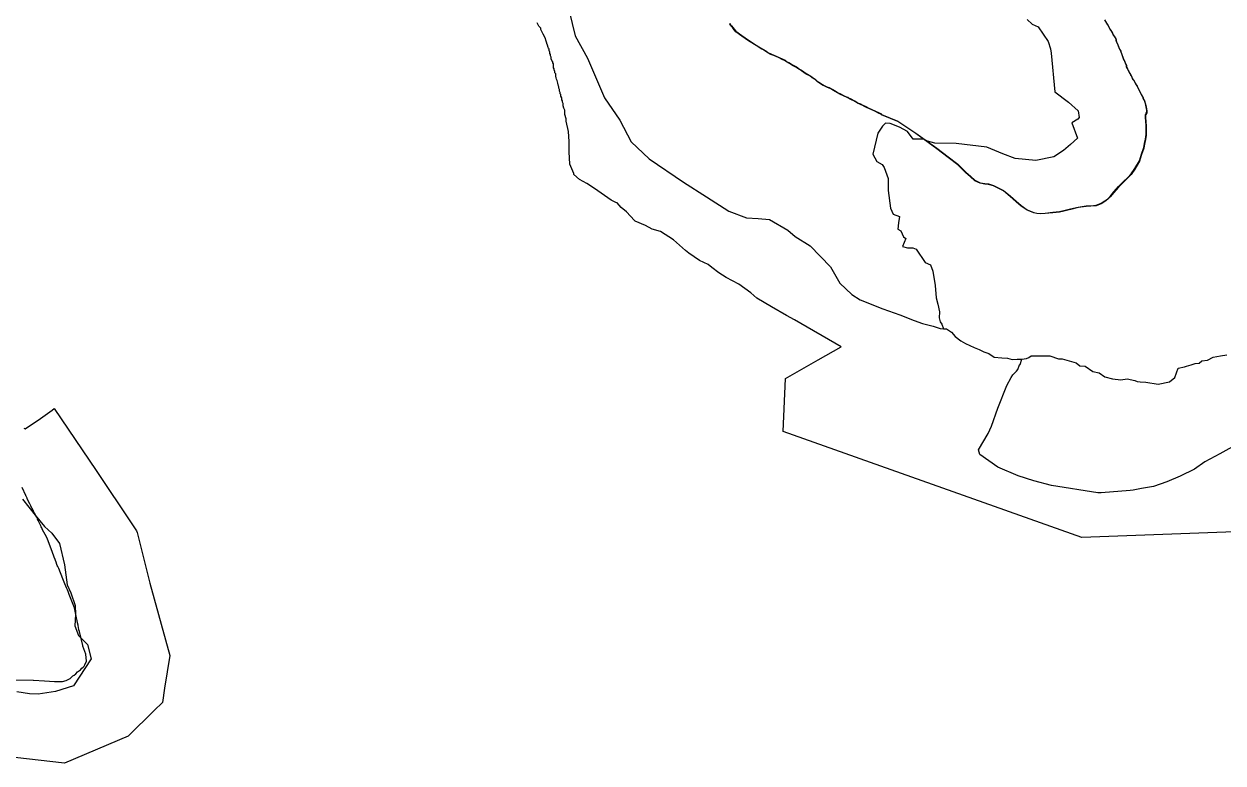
# Model space of a CAD drawing. Header units: inches. Extents: x 11269096 to 11303252, y 3653903 to 3686752.
# Drawn here: x 11284844 to 11286449, y 3675133 to 3676122 of the extents above; entities that cross this region are included whole.
import ezdxf

# ---------------------------------------------------------------- set-up
doc = ezdxf.new("R2010")
doc.units = ezdxf.units.IN
doc.header["$MEASUREMENT"] = 0
doc.layers.add('Park', color=105, linetype='Continuous')
doc.layers.add('Trail', color=202, linetype='Continuous')

msp = doc.modelspace()

# ---------------------------------------------------------------- linework, layer by layer
at = {"layer": 'Park'}
for points in [[(11287103, 3675465.8), (11286260, 3675434.6), (11285860.3, 3675576.5), (11285863.4, 3675647.2), (11285907.1, 3675672.3), (11285938, 3675689.6), (11285875.3, 3675725.8), (11285864.7, 3675731.6), (11285844.9, 3675743.2), (11285825, 3675754.9), (11285817.3, 3675761.7), (11285800.9, 3675773.7), (11285784, 3675782.6), (11285774.4, 3675788.7), (11285765.1, 3675795.9), (11285760.1, 3675799.8), (11285748.3, 3675805), (11285733.9, 3675815.1), (11285729.5, 3675818.6), (11285713.7, 3675832.9), (11285696.2, 3675843.8), (11285685, 3675847.1), (11285676.2, 3675852), (11285662.1, 3675857.8), (11285661.3, 3675858.6), (11285650.8, 3675870.4), (11285643.4, 3675876.3), (11285638, 3675882.2), (11285636.4, 3675882.8), (11285630, 3675885.9), (11285608, 3675901.7), (11285597.4, 3675908.2), (11285587.7, 3675913.7), (11285580, 3675920.2), (11285580, 3675921.7), (11285575, 3675933.9), (11285574, 3675950.4), (11285574, 3675964.6), (11285573, 3675977.9), (11285570, 3675991.7), (11285570, 3675994.7), (11285568, 3676000.7), (11285568, 3676006.4), (11285567, 3676008.9), (11285566, 3676012.2), (11285566, 3676015.4), (11285565, 3676017.2), (11285565, 3676018.7), (11285564, 3676020.2), (11285564, 3676022.7), (11285563, 3676025.2), (11285563, 3676026.2), (11285563, 3676027.2), (11285562, 3676028.2), (11285562, 3676029.9), (11285561.5, 3676030.9), (11285561, 3676031.9), (11285561, 3676033.9), (11285560, 3676035.9), (11285560, 3676037.7), (11285559.8, 3676038.6), (11285559, 3676042.7), (11285557.7, 3676046), (11285557, 3676047.9), (11285556.5, 3676049.8), (11285556, 3676051.7), (11285556, 3676052.2), (11285556, 3676052.7), (11285556, 3676053.9), (11285556, 3676055.2), (11285555, 3676056.4), (11285555, 3676057.4), (11285555, 3676058.2), (11285554, 3676060.2), (11285554, 3676061.9), (11285553, 3676063.2), (11285553, 3676064.7), (11285553, 3676065.9), (11285553, 3676066.4), (11285553, 3676068.2), (11285552, 3676069.9), (11285552, 3676071.2), (11285551, 3676072.7), (11285550, 3676075.2), (11285550, 3676077.4), (11285549, 3676079.2), (11285549, 3676080.7), (11285548, 3676082.2), (11285548, 3676084.2), (11285547, 3676086.2), (11285547, 3676088.2), (11285546.5, 3676089.2), (11285546, 3676090.2), (11285545, 3676093.2), (11285544, 3676095.7), (11285544, 3676095.9), (11285544, 3676096.2), (11285543, 3676098.7), (11285542, 3676103.2), (11285539, 3676108.2), (11285536, 3676114.2), (11285536, 3676115.1), (11285536, 3676115.9), (11285535, 3676117.2), (11285534, 3676118.2), (11285533.5, 3676119), (11285531, 3676123.2)], [(11285789, 3676122.7), (11285790, 3676120.4), (11285791, 3676119.2), (11285793, 3676117.2), (11285795, 3676114.7), (11285797, 3676111.9), (11285805, 3676106.2), (11285814, 3676099.9), (11285824, 3676093.4), (11285828, 3676091.2), (11285831, 3676089.2), (11285834, 3676087.7), (11285837, 3676085.7), (11285840, 3676083.7), (11285844, 3676081.7), (11285848, 3676080.2), (11285851, 3676078.7), (11285855, 3676076.9), (11285859, 3676074.9), (11285863, 3676073.2), (11285865, 3676071.7), (11285869, 3676069.7), (11285873, 3676066.9), (11285878, 3676064.2), (11285880, 3676062.9), (11285882, 3676061.4), (11285885, 3676059.7), (11285888, 3676057.7), (11285890, 3676056.2), (11285892, 3676054.9), (11285896, 3676052.9), (11285899, 3676050.4), (11285903, 3676047.9), (11285906, 3676045.4), (11285909, 3676043.2), (11285913, 3676040.7), (11285916, 3676038.9), (11285919, 3676037.7), (11285922, 3676036.7), (11285924, 3676035.4), (11285927, 3676033.9), (11285930, 3676032.2), (11285933, 3676030.2), (11285937, 3676028.2), (11285941, 3676026.2), (11285943, 3676025.2), (11285945, 3676024.4), (11285947, 3676023.7), (11285948, 3676022.9), (11285950, 3676021.9), (11285952, 3676020.9), (11285955, 3676019.4), (11285957, 3676018.2), (11285960, 3676016.4), (11285964, 3676014.7), (11285967, 3676013.2), (11285969, 3676012.2), (11285972, 3676010.7), (11285975, 3676009.2), (11285978, 3676007.9), (11285980, 3676006.9), (11285982, 3676005.9), (11285985, 3676004.7), (11285987, 3676003.7), (11285989, 3676002.7), (11285991, 3676001.7), (11285992, 3676000.9), (11285992, 3676000.7), (11286014, 3675991.7), (11286038, 3675975.7), (11286066, 3675955.4), (11286081, 3675943.9), (11286094, 3675933.9), (11286105, 3675923.4), (11286111, 3675917.9), (11286117, 3675912.7), (11286124, 3675909.2), (11286130, 3675908.2), (11286135, 3675907.7), (11286142, 3675905.7), (11286155, 3675898.9), (11286164, 3675891.7), (11286172, 3675884.4), (11286179, 3675878.7), (11286187, 3675873.2), (11286196, 3675869.4), (11286200, 3675868.7), (11286205, 3675868.2), (11286211, 3675868.7), (11286221, 3675869.7), (11286230, 3675870.7), (11286236, 3675871.9), (11286245, 3675874.2), (11286255, 3675876.7), (11286266, 3675878.2), (11286272, 3675878.4), (11286279, 3675879.2), (11286286, 3675881.9), (11286291, 3675884.9), (11286295, 3675887.9), (11286298, 3675890.9), (11286303, 3675896.9), (11286309, 3675904.2), (11286316, 3675910.9), (11286321, 3675915.9), (11286326, 3675921.2), (11286331, 3675928.2), (11286337, 3675938.7), (11286340, 3675947.7), (11286343, 3675956.2), (11286344, 3675961.7), (11286345, 3675967.7), (11286346, 3675973.7), (11286346, 3675985.7), (11286345, 3675997.2), (11286345, 3676000.7), (11286346, 3676001.2), (11286346, 3676001.7), (11286346, 3676001.9), (11286346, 3676002.2), (11286347, 3676003.7), (11286347, 3676004.9), (11286347, 3676006.2), (11286346, 3676010.9), (11286345, 3676015.2), (11286344, 3676019.4), (11286343, 3676020.9), (11286342, 3676022.2), (11286342, 3676023.4), (11286340, 3676027.2), (11286338, 3676030.9), (11286336, 3676035.2), (11286334, 3676038.9), (11286332, 3676042.4), (11286330, 3676046.2), (11286328, 3676048.7), (11286327, 3676051.4), (11286326, 3676053.2), (11286325, 3676053.9), (11286325, 3676055.2), (11286324, 3676056.7), (11286323, 3676058.7), (11286322, 3676060.2), (11286321, 3676062.2), (11286320, 3676064.4), (11286320, 3676066.7), (11286319, 3676068.4), (11286318, 3676070.4), (11286317, 3676072.7), (11286316, 3676075.2), (11286315, 3676077.9), (11286314, 3676080.4), (11286313, 3676082.9), (11286312, 3676084.7), (11286312, 3676086.4), (11286311, 3676087.9), (11286310, 3676089.7), (11286309, 3676092.2), (11286308, 3676094.7), (11286307, 3676097.2), (11286306, 3676099.4), (11286306, 3676101.7), (11286304, 3676104.7), (11286302, 3676107.7), (11286301, 3676110.2), (11286298, 3676114.9), (11286295, 3676120.7), (11286291, 3676127.2)], [(11286291, 3676126.5), (11286295, 3676120), (11286298, 3676114.2), (11286301, 3676109.5), (11286302, 3676107), (11286304, 3676104), (11286306, 3676101), (11286306, 3676098.7), (11286307, 3676096.5), (11286308, 3676094), (11286309, 3676091.5), (11286310, 3676089), (11286311, 3676087.2), (11286312, 3676085.7), (11286312, 3676084), (11286313, 3676082.2), (11286314, 3676079.7), (11286315, 3676077.2), (11286316, 3676074.5), (11286317, 3676072), (11286318, 3676069.7), (11286319, 3676067.7), (11286320, 3676066), (11286320, 3676063.7), (11286321, 3676061.5), (11286322, 3676059.5), (11286323, 3676058), (11286324, 3676056), (11286325, 3676054.5), (11286325, 3676053.2), (11286326, 3676052.5), (11286327, 3676050.7), (11286328, 3676048), (11286330, 3676045.5), (11286332, 3676041.8), (11286334, 3676038.3), (11286336, 3676034.5), (11286338, 3676030.3), (11286340, 3676026.5), (11286342, 3676022.8), (11286342, 3676021.5), (11286343, 3676020.3), (11286344, 3676018.8), (11286345, 3676014.5), (11286346, 3676010.3), (11286347, 3676005.5), (11286347, 3676004.3), (11286347, 3676003), (11286346, 3676001.5), (11286346, 3676001.3), (11286346, 3676001), (11286346, 3676000.5), (11286345, 3676000), (11286345, 3675996.5), (11286346, 3675985), (11286346, 3675973), (11286345, 3675967), (11286344, 3675961), (11286343, 3675955.5), (11286340, 3675947), (11286337, 3675938), (11286331, 3675927.5), (11286326, 3675920.5), (11286321, 3675915.2), (11286316, 3675910.2), (11286309, 3675903.5), (11286303, 3675896.2), (11286298, 3675890.2), (11286295, 3675887.2), (11286291, 3675884.2), (11286286, 3675881.2), (11286279, 3675878.5), (11286272, 3675877.8), (11286266, 3675877.5), (11286255, 3675876), (11286245, 3675873.5), (11286236, 3675871.3), (11286230, 3675870), (11286221, 3675869), (11286211, 3675868), (11286205, 3675867.5), (11286200, 3675868), (11286196, 3675868.8), (11286187, 3675872.5), (11286179, 3675878), (11286172, 3675883.7), (11286164, 3675891), (11286155, 3675898.2), (11286142, 3675905), (11286135, 3675907), (11286130, 3675907.5), (11286124, 3675908.5), (11286117, 3675912), (11286111, 3675917.2), (11286105, 3675922.7), (11286094, 3675933.2), (11286081, 3675943.2), (11286066, 3675954.7), (11286038, 3675975), (11286014, 3675991), (11285992, 3676000), (11285992, 3676000.3), (11285991, 3676001), (11285989, 3676002), (11285987, 3676003), (11285985, 3676004), (11285982, 3676005.3), (11285980, 3676006.3), (11285978, 3676007.3), (11285975, 3676008.5), (11285972, 3676010), (11285969, 3676011.5), (11285967, 3676012.5), (11285964, 3676014), (11285960, 3676015.8), (11285957, 3676017.5), (11285955, 3676018.8), (11285952, 3676020.3), (11285950, 3676021.3), (11285948, 3676022.3), (11285947, 3676023), (11285945, 3676023.8), (11285943, 3676024.5), (11285941, 3676025.5), (11285937, 3676027.5), (11285933, 3676029.5), (11285930, 3676031.5), (11285927, 3676033.3), (11285924, 3676034.8), (11285922, 3676036), (11285919, 3676037), (11285916, 3676038.3), (11285913, 3676040), (11285909, 3676042.5), (11285906, 3676044.7), (11285903, 3676047.2), (11285899, 3676049.7), (11285896, 3676052.2), (11285892, 3676054.2), (11285890, 3676055.5), (11285888, 3676057), (11285885, 3676059), (11285882, 3676060.7), (11285880, 3676062.2), (11285878, 3676063.5), (11285873, 3676066.2), (11285869, 3676069), (11285865, 3676071), (11285863, 3676072.5), (11285859, 3676074.2), (11285855, 3676076.2), (11285851, 3676078), (11285848, 3676079.5), (11285844, 3676081), (11285840, 3676083), (11285837, 3676085), (11285834, 3676087), (11285831, 3676088.5), (11285828, 3676090.5), (11285824, 3676092.7), (11285814, 3676099.2), (11285805, 3676105.5), (11285797, 3676111.2), (11285795, 3676114), (11285793, 3676116.5), (11285791, 3676118.5), (11285790, 3676119.7), (11285789, 3676122)], [(11284844, 3675580.9), (11284846, 3675579.7), (11284866.3, 3675593.9), (11284882, 3675604.8), (11284885, 3675607.2), (11284941, 3675524.2), (11284989.5, 3675451.5), (11284995, 3675443.2), (11284996, 3675441.2), (11285012.8, 3675373.5), (11285039.5, 3675276.7), (11285032.6, 3675232.7), (11285029.7, 3675213.8), (11285018.6, 3675202.9), (11284983.7, 3675168.6), (11284898.6, 3675132.7), (11284769.3, 3675147)], [(11284829.3, 3675244), (11284856.7, 3675243.7), (11284857, 3675243.7), (11284871.8, 3675242.7), (11284885.1, 3675242), (11284891, 3675241.7), (11284896, 3675241.9), (11284901, 3675243.2), (11284906, 3675245.9), (11284908.4, 3675247.9), (11284910, 3675249.2), (11284910.7, 3675249.7), (11284911.4, 3675250.1), (11284914, 3675251.9), (11284916, 3675254.7), (11284920, 3675257.2), (11284922, 3675259.7), (11284923.5, 3675260.9), (11284925, 3675262.2), (11284925.9, 3675264.3), (11284928, 3675269.2), (11284927, 3675278.2), (11284923.3, 3675289), (11284923, 3675289.9), (11284918.5, 3675308.9), (11284918, 3675310.8), (11284918, 3675310.8), (11284918, 3675310.9), (11284918, 3675310.9), (11284918, 3675311), (11284918, 3675311.2), (11284917.8, 3675311.8), (11284917.5, 3675313.7), (11284916.8, 3675317.1), (11284916.2, 3675320.1), (11284915.6, 3675323.2), (11284914.9, 3675326.8), (11284912, 3675340.2), (11284905, 3675358.4), (11284903.5, 3675362.1), (11284902.5, 3675364.6), (11284901.9, 3675366.1), (11284901.5, 3675367.2), (11284899.3, 3675372.4), (11284896.6, 3675379.1), (11284890.9, 3675392.8), (11284889.7, 3675395.5), (11284889, 3675397.2), (11284888.5, 3675398.5), (11284887.4, 3675401.4), (11284885.2, 3675407.2), (11284885, 3675407.7), (11284884.8, 3675408.2), (11284884.3, 3675409.7), (11284880.8, 3675419.5), (11284876, 3675432.2), (11284874.8, 3675434.5), (11284872.6, 3675438.7), (11284869.3, 3675444.8), (11284869, 3675445.4), (11284869, 3675445.4), (11284869, 3675445.5), (11284869, 3675445.5), (11284869, 3675445.6), (11284868.9, 3675445.6), (11284868.9, 3675445.7), (11284868.8, 3675445.8), (11284868.6, 3675446.4), (11284868.1, 3675447.4), (11284867.5, 3675448.7), (11284867, 3675449.7), (11284866.9, 3675450.1), (11284866.5, 3675450.8), (11284864.3, 3675455.5), (11284864, 3675456.2), (11284863.6, 3675456.9), (11284863.2, 3675457.8), (11284862.6, 3675458.9), (11284862.3, 3675459.7), (11284862, 3675460.2), (11284861.6, 3675461.1), (11284861.3, 3675461.5), (11284861.3, 3675461.7), (11284861.2, 3675461.8), (11284860.9, 3675462.3), (11284860.6, 3675462.9), (11284860, 3675464.1), (11284859.8, 3675464.6), (11284859.7, 3675464.7), (11284859.2, 3675465.9), (11284858.9, 3675466.4), (11284858.5, 3675467.2), (11284858.2, 3675467.7), (11284857.6, 3675468.9), (11284857.3, 3675469.5), (11284857, 3675470.1), (11284856.5, 3675471.2), (11284856, 3675472), (11284855.6, 3675472.9), (11284855.1, 3675473.8), (11284854.7, 3675474.6), (11284854.6, 3675474.8), (11284854.1, 3675475.8), (11284853.7, 3675476.6), (11284853.6, 3675476.8), (11284853, 3675477.9), (11284852.2, 3675479.6), (11284849.3, 3675485.5), (11284848.8, 3675486.5), (11284848.5, 3675487.1), (11284847.7, 3675488.8), (11284847.6, 3675489.1), (11284847.2, 3675489.8), (11284847, 3675490.1), (11284847, 3675490.2), (11284847, 3675490.2), (11284847, 3675490.3), (11284846.9, 3675490.5), (11284842, 3675501.4)]]:
    msp.add_lwpolyline(points, dxfattribs=at)
at = {"layer": 'Trail'}
for points in [[(11285573.9, 3676138.8), (11285582.2, 3676105.7), (11285598.3, 3676076.1), (11285621.2, 3676023), (11285641.9, 3675993), (11285657.1, 3675963.9), (11285681, 3675941.3), (11285727, 3675910), (11285757.7, 3675890.3), (11285787.7, 3675871), (11285811.1, 3675862.4), (11285826.7, 3675861.3), (11285841.9, 3675859.9), (11285866.8, 3675845.8), (11285876.6, 3675837.1), (11285896.3, 3675824.9), (11285923.7, 3675796.6), (11285936.1, 3675774.8), (11285952.4, 3675759.6), (11285963.6, 3675752.4), (11285993.7, 3675740.4), (11286016.6, 3675732.3), (11286035.6, 3675724.7), (11286047, 3675720.8), (11286061.3, 3675717.1), (11286070.4, 3675714.1), (11286074.8, 3675713.8), (11286078.9, 3675713.9), (11286085.8, 3675709.1), (11286090.7, 3675703.6), (11286098.3, 3675697.7), (11286104.2, 3675694.1), (11286115.8, 3675688.8), (11286122.5, 3675686), (11286128.9, 3675682.9), (11286135.6, 3675680.9), (11286142.7, 3675675.7), (11286152.9, 3675674.8), (11286160.6, 3675674.7), (11286166.7, 3675672.8), (11286173.6, 3675673.2), (11286178.5, 3675673)], [(11286186.7, 3676127.7), (11286193.6, 3676121.6), (11286201.5, 3676117.9), (11286214.9, 3676098.2), (11286218, 3676088.3), (11286219.1, 3676082.5), (11286223.8, 3676030.9), (11286242.1, 3676017.2), (11286255.3, 3676005.4), (11286256.5, 3675996.6), (11286254.7, 3675994.5), (11286246.5, 3675989.3), (11286254.1, 3675968.9), (11286245, 3675960.6), (11286235.5, 3675952.6), (11286222.4, 3675943.9), (11286198.5, 3675939), (11286170.9, 3675941.9), (11286154.4, 3675948), (11286133.1, 3675956.7), (11286091.7, 3675961.7), (11286063.1, 3675962), (11286053.6, 3675964.8), (11286048.3, 3675967.4), (11286034.1, 3675967.4), (11286026.7, 3675977.9), (11286016, 3675983.5), (11286003.7, 3675988.5), (11285997.5, 3675989), (11285993.4, 3675985.1), (11285987.1, 3675975.7), (11285980.5, 3675947.6), (11285985.8, 3675937.7), (11285992.9, 3675933.8), (11285995.5, 3675929.7), (11286000.9, 3675914.8), (11286000.8, 3675898.9), (11286004, 3675875.2), (11286007.7, 3675867.1), (11286016.2, 3675863.9), (11286014.5, 3675855.5), (11286013.6, 3675847.1), (11286017.7, 3675844.7), (11286021.5, 3675836.9), (11286024.5, 3675834.7), (11286019.9, 3675824.1), (11286026.6, 3675822.2), (11286033.8, 3675822.1), (11286038.2, 3675820.3), (11286050.3, 3675802.4), (11286057.4, 3675799.3), (11286060.8, 3675790.8), (11286063.9, 3675771.9), (11286065.1, 3675755.4), (11286067.2, 3675746.7), (11286069.6, 3675736.3), (11286069.2, 3675728.3), (11286070.5, 3675723), (11286072.5, 3675720), (11286074.8, 3675713.8), (11286078.9, 3675713.9), (11286085.8, 3675709.1), (11286090.7, 3675703.6), (11286098.3, 3675697.7), (11286104.2, 3675694.1), (11286115.8, 3675688.8), (11286122.5, 3675686), (11286128.9, 3675682.9), (11286135.6, 3675680.9), (11286142.7, 3675675.7), (11286152.9, 3675674.8), (11286160.6, 3675674.7), (11286166.7, 3675672.8), (11286173.6, 3675673.2), (11286178.5, 3675673), (11286179.7, 3675673.2), (11286185.9, 3675674.2), (11286189, 3675675.5), (11286192.1, 3675677.8), (11286217.2, 3675677.5), (11286228.9, 3675673.4), (11286233.6, 3675673.7), (11286252.3, 3675668.3), (11286257.5, 3675664.4), (11286264.7, 3675664), (11286274.9, 3675656.8), (11286283.4, 3675654.8), (11286290.9, 3675649.5), (11286300.9, 3675646.9), (11286312.1, 3675645.5), (11286320.6, 3675647), (11286331, 3675644.5), (11286333.9, 3675643.3), (11286338.1, 3675642.7), (11286345.5, 3675642.5), (11286362.3, 3675639.8), (11286377.5, 3675642.7), (11286384.5, 3675648.8), (11286389.1, 3675661), (11286397.2, 3675662.7), (11286399.9, 3675664), (11286406.4, 3675665.7), (11286411.6, 3675667.4), (11286417, 3675668), (11286420.8, 3675670.8), (11286428.2, 3675671.8), (11286435.8, 3675675.9), (11286445.5, 3675677.7), (11286454.1, 3675679.1)], [(11286473.8, 3675562.3), (11286444.6, 3675546.4), (11286424.5, 3675535.8), (11286410.8, 3675526.1), (11286391.5, 3675516.5), (11286373.7, 3675509.1), (11286356, 3675502.9), (11286340, 3675500.1), (11286328.6, 3675498), (11286324.7, 3675497.3), (11286285.9, 3675494.4), (11286281.6, 3675494.4), (11286219.5, 3675504.2), (11286196, 3675510.2), (11286174.7, 3675516.8), (11286147.6, 3675528.6), (11286123.5, 3675545.4), (11286121.6, 3675551.9), (11286134.7, 3675573.7), (11286139.1, 3675583.4), (11286147.7, 3675607.4), (11286159.8, 3675637.7), (11286165.4, 3675648.8), (11286167.8, 3675652.3), (11286172.7, 3675656.9), (11286174.3, 3675659.3), (11286176.4, 3675665.5), (11286177.6, 3675666.2), (11286179.7, 3675673.2)], [(11284842.6, 3675485.7), (11284859.4, 3675464.4), (11284872, 3675449), (11284881.7, 3675440.4), (11284892.1, 3675426.3), (11284898.7, 3675398.1), (11284900.2, 3675384.6), (11284902.1, 3675371.1), (11284907.2, 3675360.5), (11284912.8, 3675343.4), (11284913.4, 3675331.5), (11284912.3, 3675316.1), (11284917.3, 3675303.2), (11284929.4, 3675291.1), (11284934.3, 3675272.3), (11284910.5, 3675236), (11284886.8, 3675228.6), (11284863.6, 3675225), (11284852, 3675225.2), (11284834.7, 3675228.1)]]:
    msp.add_lwpolyline(points, dxfattribs=at)

doc.saveas('drawing.dxf')
